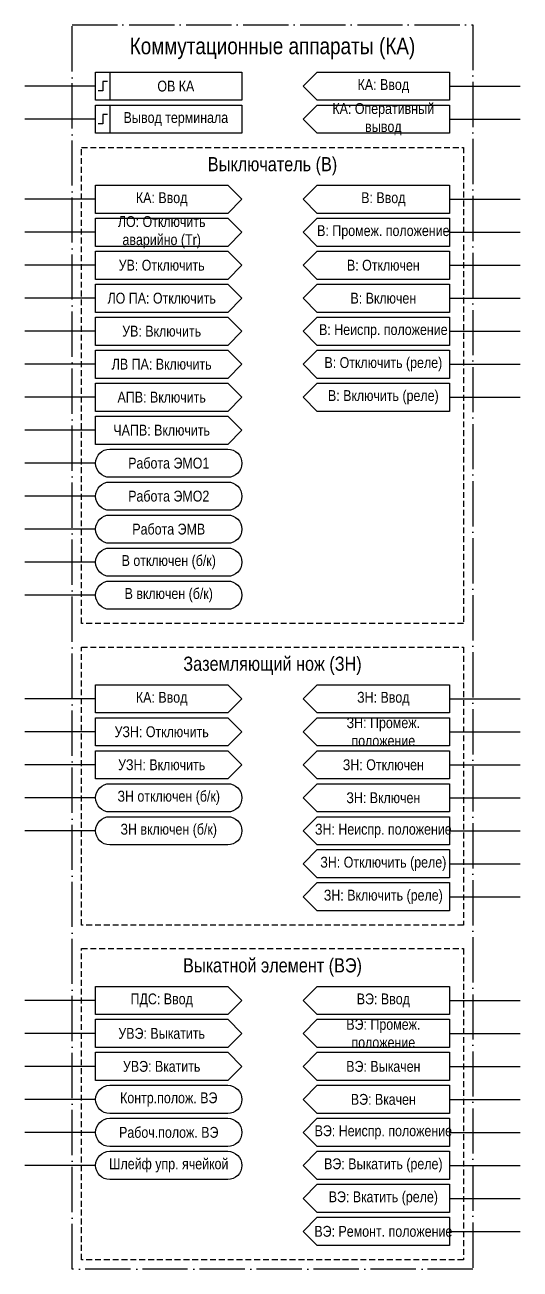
# Model space of a CAD drawing. Header units: millimetres. Extents: x -2266 to 475, y 0 to 470.
# Drawn here: x -1863 to -1758, y 194 to 458 of the extents above; entities that cross this region are included whole.
import ezdxf

# ---------------------------------------------------------------- set-up
doc = ezdxf.new("R2010")
doc.units = ezdxf.units.MM
doc.linetypes.add('ACAD_ISO04W100', pattern=[30, 24, -3, 0, -3])
doc.linetypes.add('штриховая2', pattern=[0.375, 0.25, -0.125])
doc.styles.add('2.5_Gost_RD', font='ARIALN.TTF', dxfattribs={"height": 2.5})
doc.styles.add('3.5_Gost_RD', font='ARIALN.TTF', dxfattribs={"height": 3.5})

msp = doc.modelspace()

# ---------------------------------------------------------------- linework, layer by layer
at = {"ltscale": 100}
for p, q in [((-1848, 445), (-1863, 445)), ((-1773, 445), (-1758, 445)), ((-1848, 438), (-1863, 438)), ((-1773, 438), (-1758, 438)), ((-1848, 421), (-1863, 421)), ((-1773, 421), (-1758, 421)), ((-1848, 414), (-1863, 414)), ((-1773, 414), (-1758, 414)), ((-1848, 407), (-1863, 407)), ((-1773, 407), (-1758, 407)), ((-1848, 400), (-1863, 400)), ((-1773, 400), (-1758, 400)), ((-1848, 393), (-1863, 393)), ((-1773, 393), (-1758, 393)), ((-1848, 386), (-1863, 386)), ((-1773, 386), (-1758, 386)), ((-1848, 379), (-1863, 379)), ((-1773, 379), (-1758, 379)), ((-1848, 372), (-1863, 372)), ((-1848, 365), (-1863, 365)), ((-1848, 358), (-1863, 358)), ((-1848, 351), (-1863, 351)), ((-1848, 344), (-1863, 344)), ((-1848, 337), (-1863, 337)), ((-1848, 315), (-1863, 315)), ((-1773, 315), (-1758, 315)), ((-1848, 308), (-1863, 308)), ((-1773, 308), (-1758, 308)), ((-1848, 301), (-1863, 301)), ((-1773, 301), (-1758, 301)), ((-1848, 294), (-1863, 294)), ((-1773, 294), (-1758, 294)), ((-1848, 287), (-1863, 287)), ((-1773, 287), (-1758, 287)), ((-1773, 280), (-1758, 280)), ((-1773, 273), (-1758, 273)), ((-1848, 251), (-1863, 251)), ((-1773, 251), (-1758, 251)), ((-1848, 244), (-1863, 244)), ((-1773, 244), (-1758, 244)), ((-1848, 237), (-1863, 237)), ((-1773, 237), (-1758, 237)), ((-1848, 230), (-1863, 230)), ((-1773, 230), (-1758, 230)), ((-1848, 223), (-1863, 223)), ((-1773, 223), (-1758, 223)), ((-1848, 216), (-1863, 216)), ((-1773, 216), (-1758, 216)), ((-1773, 209), (-1758, 209)), ((-1773, 202), (-1758, 202))]:
    msp.add_line(p, q, dxfattribs=at)
at = {"color": 251, "linetype": 'ACAD_ISO04W100', "lineweight": 30, "ltscale": 0.4, "true_color": 0x58595b}
msp.add_lwpolyline([(-1853, 458), (-1768, 458), (-1768, 194), (-1853, 194)], close=True, dxfattribs=at)
at = {"ltscale": 100}
for points in [[(-1848, 448), (-1845, 448), (-1845, 442), (-1848, 442)], [(-1848, 448), (-1817, 448), (-1817, 442), (-1848, 442)], [(-1848, 441), (-1845, 441), (-1845, 435), (-1848, 435)], [(-1848, 441), (-1817, 441), (-1817, 435), (-1848, 435)], [(-1820, 418), (-1848, 418), (-1848, 424), (-1820, 424), (-1817, 421)], [(-1820, 411), (-1848, 411), (-1848, 417), (-1820, 417), (-1817, 414)], [(-1773, 411), (-1801, 411), (-1804, 414), (-1801, 417), (-1773, 417)], [(-1820, 404), (-1848, 404), (-1848, 410), (-1820, 410), (-1817, 407)], [(-1801, 410), (-1773, 410), (-1773, 404), (-1801, 404), (-1804, 407)], [(-1820, 397), (-1848, 397), (-1848, 403), (-1820, 403), (-1817, 400)], [(-1801, 403), (-1773, 403), (-1773, 397), (-1801, 397), (-1804, 400)], [(-1820, 390), (-1848, 390), (-1848, 396), (-1820, 396), (-1817, 393)], [(-1801, 396), (-1773, 396), (-1773, 390), (-1801, 390), (-1804, 393)], [(-1820, 383), (-1848, 383), (-1848, 389), (-1820, 389), (-1817, 386)], [(-1801, 389), (-1773, 389), (-1773, 383), (-1801, 383), (-1804, 386)], [(-1820, 376), (-1848, 376), (-1848, 382), (-1820, 382), (-1817, 379)], [(-1801, 382), (-1773, 382), (-1773, 376), (-1801, 376), (-1804, 379)], [(-1820, 369), (-1848, 369), (-1848, 375), (-1820, 375), (-1817, 372)], [(-1820, 312), (-1848, 312), (-1848, 318), (-1820, 318), (-1817, 315)], [(-1820, 305), (-1848, 305), (-1848, 311), (-1820, 311), (-1817, 308)], [(-1773, 305), (-1801, 305), (-1804, 308), (-1801, 311), (-1773, 311)], [(-1820, 298), (-1848, 298), (-1848, 304), (-1820, 304), (-1817, 301)], [(-1801, 304), (-1773, 304), (-1773, 298), (-1801, 298), (-1804, 301)], [(-1801, 297), (-1773, 297), (-1773, 291), (-1801, 291), (-1804, 294)], [(-1801, 290), (-1773, 290), (-1773, 284), (-1801, 284), (-1804, 287)], [(-1801, 283), (-1773, 283), (-1773, 277), (-1801, 277), (-1804, 280)], [(-1801, 276), (-1773, 276), (-1773, 270), (-1801, 270), (-1804, 273)], [(-1820, 248), (-1848, 248), (-1848, 254), (-1820, 254), (-1817, 251)], [(-1773, 248), (-1801, 248), (-1804, 251), (-1801, 254), (-1773, 254)], [(-1820, 241), (-1848, 241), (-1848, 247), (-1820, 247), (-1817, 244)], [(-1773, 241), (-1801, 241), (-1804, 244), (-1801, 247), (-1773, 247)], [(-1820, 234), (-1848, 234), (-1848, 240), (-1820, 240), (-1817, 237)], [(-1801, 240), (-1773, 240), (-1773, 234), (-1801, 234), (-1804, 237)], [(-1801, 233), (-1773, 233), (-1773, 227), (-1801, 227), (-1804, 230)], [(-1801, 226), (-1773, 226), (-1773, 220), (-1801, 220), (-1804, 223)], [(-1801, 219), (-1773, 219), (-1773, 213), (-1801, 213), (-1804, 216)], [(-1801, 212), (-1773, 212), (-1773, 206), (-1801, 206), (-1804, 209)], [(-1801, 205), (-1773, 205), (-1773, 199), (-1801, 199), (-1804, 202)]]:
    msp.add_lwpolyline(points, close=True, dxfattribs=at)
for points in [[(-1804, 445), (-1801, 448), (-1773, 448), (-1773, 442), (-1801, 442), (-1804, 445)], [(-1804, 438), (-1801, 441), (-1773, 441), (-1773, 435), (-1801, 435), (-1804, 438)], [(-1804, 421), (-1801, 424), (-1773, 424), (-1773, 418), (-1801, 418), (-1804, 421)], [(-1804, 315), (-1801, 318), (-1773, 318), (-1773, 312), (-1801, 312), (-1804, 315)]]:
    msp.add_lwpolyline(points, dxfattribs=at)
at = {"lineweight": 30, "ltscale": 100}
for points in [[(-1845.5, 446), (-1846.5, 446), (-1846.5, 444), (-1847.5, 444)], [(-1845.5, 439), (-1846.5, 439), (-1846.5, 437), (-1847.5, 437)]]:
    msp.add_lwpolyline(points, dxfattribs=at)
at = {"linetype": 'штриховая2', "ltscale": 5}
for points in [[(-1851, 432), (-1770, 432), (-1770, 331), (-1851, 331)], [(-1851, 326), (-1770, 326), (-1770, 267), (-1851, 267)], [(-1851, 262), (-1770, 262), (-1770, 196), (-1851, 196)]]:
    msp.add_lwpolyline(points, close=True, dxfattribs=at)
at = {"ltscale": 100}
for points in [[(-1845, 362, -1), (-1845, 368), (-1820, 368, -1), (-1820, 362)], [(-1845, 355, -1), (-1845, 361), (-1820, 361, -1), (-1820, 355)], [(-1845, 348, -1), (-1845, 354), (-1820, 354, -1), (-1820, 348)], [(-1845, 341, -1), (-1845, 347), (-1820, 347, -1), (-1820, 341)], [(-1845, 334, -1), (-1845, 340), (-1820, 340, -1), (-1820, 334)], [(-1845, 291, -1), (-1845, 297), (-1820, 297, -1), (-1820, 291)], [(-1845, 284, -1), (-1845, 290), (-1820, 290, -1), (-1820, 284)], [(-1845, 227, -1), (-1845, 233), (-1820, 233, -1), (-1820, 227)], [(-1845, 220, -1), (-1845, 226), (-1820, 226, -1), (-1820, 220)], [(-1845, 213, -1), (-1845, 219), (-1820, 219, -1), (-1820, 213)]]:
    msp.add_lwpolyline(points, format="xyb", close=True, dxfattribs=at)

# ---------------------------------------------------------------- texts
at = {"color": 30, "ltscale": 100, "true_color": 0xf7941d, "attachment_point": 5, "style": '3.5_Gost_RD'}
for s, insert, char_height, width in [('Коммутационные аппараты (КА)', (-1810.5, 453), 3.5, 85), ('Выключатель (В)', (-1810.5, 428), 3, 81), ('Заземляющий нож (ЗН)', (-1810.5, 322), 3, 81), ('Выкатной элемент (ВЭ)', (-1810.5, 258), 3, 81)]:
    msp.add_mtext(s, dxfattribs=dict(at, insert=insert, char_height=char_height, width=width))
at = {"color": 0, "ltscale": 100, "char_height": 2.3, "width": 28, "attachment_point": 5, "style": '2.5_Gost_RD'}
for s, insert in [('{\\C256;ОВ КА}', (-1831, 445)), ('{\\C256;Вывод терминала}', (-1831, 438)), ('{\\C256;КА: Ввод}', (-1834, 421)), ('{\\C256;КА: Ввод}', (-1834, 315)), ('{\\C256;ПДС: Ввод}', (-1834, 251))]:
    msp.add_mtext(s, dxfattribs=dict(at, insert=insert))
at = {"ltscale": 100, "char_height": 2.3, "attachment_point": 5, "style": '2.5_Gost_RD'}
for s, insert, width in [('КА: Ввод', (-1787, 445), 28), ('КА: Оперативный вывод', (-1787, 438), 28), ('В: Ввод', (-1787, 421), 28), ('ЛО: Отключить аварийно (Tr)', (-1834, 414), 28), ('В: Промеж. положение', (-1787, 414), 28), ('УВ: Отключить', (-1834, 407), 28), ('В: Отключен', (-1787, 407), 28), ('ЛО ПА: Отключить', (-1834, 400), 28), ('В: Включен', (-1787, 400), 28), ('УВ: Включить', (-1834, 393), 28), ('В: Неиспр. положение', (-1787, 393), 28), ('ЛВ ПА: Включить', (-1834, 386), 28), ('В: Отключить (реле)', (-1787, 386), 28), ('АПВ: Включить', (-1834, 379), 28), ('В: Включить (реле)', (-1787, 379), 28), ('ЧАПВ: Включить', (-1834, 372), 28), ('Работа ЭМО1', (-1832.5, 365), 31), ('Работа ЭМО2', (-1832.5, 358), 31), ('Работа ЭМВ', (-1832.5, 351), 31), ('В отключен (б/к)', (-1832.5, 344), 31), ('В включен (б/к)', (-1832.5, 337), 31), ('ЗН: Ввод', (-1787, 315), 28), ('УЗН: Отключить', (-1834, 308), 28), ('ЗН: Промеж. положение', (-1787, 308), 28), ('УЗН: Включить', (-1834, 301), 28), ('ЗН: Отключен', (-1787, 301), 28), ('ЗН отключен (б/к)', (-1832.5, 294), 31), ('ЗН: Включен', (-1787, 294), 28), ('ЗН включен (б/к)', (-1832.5, 287), 31), ('ЗН: Неиспр. положение', (-1787, 287), 28), ('ЗН: Отключить (реле)', (-1787, 280), 28), ('ЗН: Включить (реле)', (-1787, 273), 28), ('ВЭ: Ввод', (-1787, 251), 28), ('ВЭ: Промеж. положение', (-1787, 244), 28), ('УВЭ: Выкатить', (-1834, 244), 28), ('УВЭ: Вкатить', (-1834, 237), 28), ('ВЭ: Выкачен', (-1787, 237), 28), ('Контр.полож. ВЭ', (-1832.5, 230), 31), ('ВЭ: Вкачен', (-1787, 230), 28), ('ВЭ: Неиспр. положение', (-1787, 223), 28), ('\\pt18.4;Рабоч.полож. ВЭ', (-1832.5, 223), 31), ('Шлейф упр. ячейкой', (-1832.5, 216), 31), ('ВЭ: Выкатить (реле)', (-1787, 216), 28), ('ВЭ: Вкатить (реле)', (-1787, 209), 28), ('ВЭ: Ремонт. положение', (-1787, 202), 28)]:
    msp.add_mtext(s, dxfattribs=dict(at, insert=insert, width=width))

doc.saveas('drawing.dxf')
